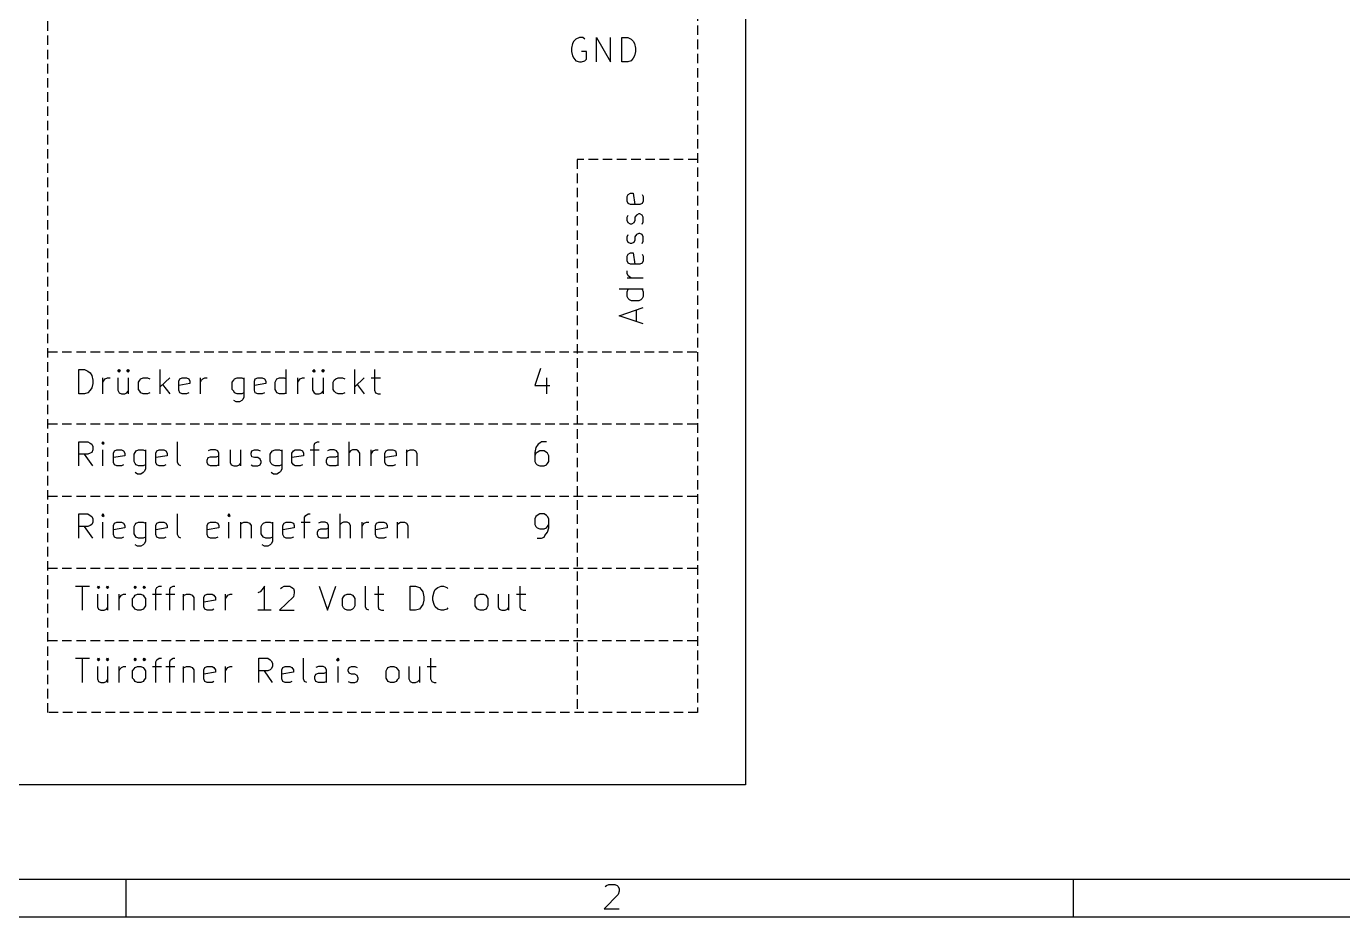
# Model space of a CAD drawing. Extents: x 10 to 287, y -200 to -10.
# Drawn here: x 54.7 to 124.2, y -200 to -153 of the extents above; entities that cross this region are included whole.
import ezdxf

# ---------------------------------------------------------------- set-up
doc = ezdxf.new("R2010")
doc.units = 0
doc.header["$MEASUREMENT"] = 0
doc.linetypes.add('DASHED', pattern=[0.75, 0.5, -0.25])
for name, color, linetype in [('BLUE3', 171, 'CONTINUOUS'), ('CYAN2', 4, 'CONTINUOUS'), ('RED2', 1, 'CONTINUOUS')]:
    doc.layers.add(name, color=color, linetype=linetype)

msp = doc.modelspace()

# ---------------------------------------------------------------- linework, layer by layer
at = {"layer": 'BLUE3', "linetype": 'CONTINUOUS'}
for p, q in [((92.71, -25.4), (92.71, -193.04)), ((86.4616, -161.976), (86.5124, -161.874)), ((86.5124, -161.874), (86.6394, -161.798)), ((86.6394, -161.798), (86.7664, -161.798)), ((86.7664, -161.798), (86.868, -162.408)), ((87.249, -161.874), (87.2998, -161.976)), ((86.4616, -162.23), (86.4616, -161.976)), ((86.5124, -162.357), (86.4616, -162.23)), ((86.6394, -162.408), (86.5124, -162.357)), ((87.122, -162.408), (86.6394, -162.408)), ((87.249, -162.357), (87.122, -162.408)), ((87.2998, -162.23), (87.249, -162.357)), ((87.2998, -161.976), (87.2998, -162.23)), ((86.4616, -163.068), (86.5124, -162.966)), ((86.4616, -163.246), (86.4616, -163.068)), ((86.5124, -163.373), (86.4616, -163.246)), ((86.868, -163.246), (86.8172, -163.373)), ((86.9442, -162.966), (86.868, -163.068)), ((86.868, -163.068), (86.868, -163.246)), ((87.0712, -162.89), (86.9442, -162.966)), ((87.122, -162.89), (87.0712, -162.89)), ((87.249, -162.966), (87.122, -162.89)), ((87.2998, -163.068), (87.249, -162.966)), ((87.2998, -163.322), (87.2998, -163.068)), ((86.4616, -164.109), (86.5124, -163.982)), ((86.6394, -163.449), (86.5124, -163.373)), ((86.6902, -163.449), (86.6394, -163.449)), ((86.8172, -163.373), (86.6902, -163.449)), ((86.9442, -163.982), (86.868, -164.109)), ((87.0712, -163.932), (86.9442, -163.982)), ((87.122, -163.932), (87.0712, -163.932)), ((87.249, -163.982), (87.122, -163.932)), ((87.249, -163.449), (87.2998, -163.322)), ((87.2998, -164.109), (87.249, -163.982)), ((86.4616, -164.287), (86.4616, -164.109)), ((86.5124, -164.414), (86.4616, -164.287)), ((86.6394, -164.465), (86.5124, -164.414)), ((86.6902, -164.465), (86.6394, -164.465)), ((86.8172, -164.414), (86.6902, -164.465)), ((86.868, -164.287), (86.8172, -164.414)), ((86.868, -164.109), (86.868, -164.287)), ((87.249, -164.465), (87.2998, -164.338)), ((87.2998, -164.338), (87.2998, -164.109)), ((86.4616, -165.125), (86.5124, -165.024)), ((86.4616, -165.379), (86.4616, -165.125)), ((86.5124, -165.506), (86.4616, -165.379)), ((86.5124, -165.024), (86.6394, -164.948)), ((86.6394, -164.948), (86.7664, -164.948)), ((86.7664, -164.948), (86.868, -165.557)), ((87.249, -165.024), (87.2998, -165.125)), ((87.2998, -165.379), (87.249, -165.506)), ((87.2998, -165.125), (87.2998, -165.379)), ((86.4616, -166.04), (86.4616, -165.913)), ((86.5124, -166.167), (86.4616, -166.04)), ((86.6394, -165.557), (86.5124, -165.506)), ((87.122, -165.557), (86.6394, -165.557)), ((87.249, -165.506), (87.122, -165.557)), ((87.2998, -166.294), (86.4616, -166.294)), ((86.5886, -166.218), (86.5124, -166.167)), ((86.6902, -166.294), (86.5886, -166.218)), ((87.2998, -166.878), (86.0298, -166.878)), ((86.4616, -167.005), (86.5124, -166.878)), ((86.4616, -167.259), (86.4616, -167.005)), ((86.5124, -167.361), (86.4616, -167.259)), ((86.5886, -167.437), (86.5124, -167.361)), ((86.6902, -167.488), (86.5886, -167.437)), ((87.1728, -167.437), (87.0712, -167.488)), ((87.249, -167.361), (87.1728, -167.437)), ((87.249, -166.878), (87.2998, -167.005)), ((87.2998, -167.259), (87.249, -167.361)), ((87.2998, -167.005), (87.2998, -167.259)), ((86.0298, -168.275), (87.2998, -167.843)), ((87.0712, -167.488), (86.6902, -167.488)), ((86.9442, -168.58), (86.9442, -167.97)), ((87.2998, -168.707), (86.0298, -168.275)), ((57.5056, -172.39), (57.5056, -171.12)), ((57.5056, -171.12), (57.8104, -171.12)), ((57.8104, -171.12), (57.9882, -171.196)), ((57.9882, -171.196), (58.1152, -171.298)), ((58.1152, -171.298), (58.1914, -171.425)), ((58.1914, -171.425), (58.2422, -171.679)), ((58.7756, -172.39), (58.7756, -171.552)), ((58.8518, -171.679), (58.9026, -171.602)), ((58.9026, -171.602), (59.0296, -171.552)), ((59.0296, -171.552), (59.1566, -171.552)), ((59.563, -171.196), (59.6392, -171.12)), ((59.6392, -171.247), (59.563, -171.196)), ((59.563, -171.552), (59.563, -172.212)), ((59.6392, -171.12), (59.69, -171.196)), ((59.6392, -171.12), (59.6392, -171.247)), ((59.69, -171.196), (59.6392, -171.247)), ((60.0456, -171.196), (60.1218, -171.12)), ((60.1218, -171.247), (60.0456, -171.196)), ((60.1218, -171.12), (60.1726, -171.196)), ((60.1218, -171.12), (60.1218, -171.247)), ((60.1726, -171.196), (60.1218, -171.247)), ((60.1218, -171.552), (60.1218, -172.39)), ((60.7314, -171.679), (60.7822, -171.602)), ((60.7822, -171.602), (60.9092, -171.552)), ((60.9092, -171.552), (61.1378, -171.552)), ((61.1378, -171.552), (61.2648, -171.602)), ((61.7982, -172.39), (61.7982, -171.12)), ((62.3062, -171.552), (61.7982, -172.034)), ((62.7888, -171.729), (62.8396, -171.602)), ((62.8396, -171.602), (62.9666, -171.552)), ((62.9666, -171.552), (63.1952, -171.552)), ((63.1952, -171.552), (63.3222, -171.602)), ((63.3222, -171.602), (63.373, -171.729)), ((63.9318, -172.39), (63.9318, -171.552)), ((63.9826, -171.679), (64.0588, -171.602)), ((64.0588, -171.602), (64.1604, -171.552)), ((64.1604, -171.552), (64.2874, -171.552)), ((65.6844, -171.679), (65.7352, -171.602)), ((65.7352, -171.602), (65.8622, -171.552)), ((65.8622, -171.552), (66.1162, -171.552)), ((66.1162, -171.552), (66.2178, -171.602)), ((66.2178, -171.552), (66.2178, -172.568)), ((66.7766, -171.729), (66.8274, -171.602)), ((66.8274, -171.602), (66.9544, -171.552)), ((66.9544, -171.552), (67.183, -171.552)), ((67.183, -171.552), (67.31, -171.602)), ((67.31, -171.602), (67.3862, -171.729)), ((67.9196, -171.679), (67.9704, -171.602)), ((67.9704, -171.602), (68.0974, -171.552)), ((68.0974, -171.552), (68.3514, -171.552)), ((68.3514, -171.552), (68.453, -171.602)), ((68.453, -172.39), (68.453, -171.12)), ((69.0626, -172.39), (69.0626, -171.552)), ((69.1388, -171.679), (69.1896, -171.602)), ((69.1896, -171.602), (69.3166, -171.552)), ((69.3166, -171.552), (69.4182, -171.552)), ((69.85, -171.196), (69.9262, -171.12)), ((69.9262, -171.247), (69.85, -171.196)), ((69.85, -171.552), (69.85, -172.212)), ((69.9262, -171.12), (69.977, -171.196)), ((69.9262, -171.12), (69.9262, -171.247)), ((69.977, -171.196), (69.9262, -171.247)), ((70.3326, -171.196), (70.4088, -171.12)), ((70.4088, -171.247), (70.3326, -171.196)), ((70.4088, -171.12), (70.4596, -171.196)), ((70.4088, -171.12), (70.4088, -171.247)), ((70.4596, -171.196), (70.4088, -171.247)), ((70.4088, -171.552), (70.4088, -172.39)), ((70.993, -171.679), (71.0692, -171.602)), ((71.0692, -171.602), (71.1962, -171.552)), ((71.1962, -171.552), (71.4248, -171.552)), ((71.4248, -171.552), (71.5518, -171.602)), ((72.0852, -172.39), (72.0852, -171.12)), ((72.5678, -171.552), (72.0852, -172.034)), ((72.9488, -171.552), (73.4314, -171.552)), ((73.1266, -171.12), (73.1266, -172.212)), ((81.8896, -171.069), (81.5848, -171.958)), ((82.1944, -171.552), (82.1944, -172.39)), ((57.9882, -172.339), (57.8104, -172.39)), ((58.1152, -172.212), (57.9882, -172.339)), ((58.1914, -172.085), (58.1152, -172.212)), ((58.2422, -171.856), (58.1914, -172.085)), ((58.2422, -171.679), (58.2422, -171.856)), ((58.7756, -171.78), (58.8518, -171.679)), ((59.563, -172.212), (59.6392, -172.339)), ((59.6392, -172.339), (59.7662, -172.39)), ((59.944, -172.39), (60.0456, -172.339)), ((60.0456, -172.339), (60.1218, -172.263)), ((60.6552, -171.78), (60.7314, -171.679)), ((60.6552, -172.161), (60.6552, -171.78)), ((60.7314, -172.263), (60.6552, -172.161)), ((60.7822, -172.339), (60.7314, -172.263)), ((60.9092, -172.39), (60.7822, -172.339)), ((61.2648, -172.339), (61.1378, -172.39)), ((61.9252, -171.907), (62.3062, -172.39)), ((62.7888, -172.212), (62.7888, -171.729)), ((63.373, -171.856), (62.7888, -171.958)), ((62.8396, -172.339), (62.7888, -172.212)), ((62.9666, -172.39), (62.8396, -172.339)), ((63.3222, -172.339), (63.1952, -172.39)), ((63.373, -171.729), (63.373, -171.856)), ((63.9318, -171.78), (63.9826, -171.679)), ((65.6082, -171.78), (65.6844, -171.679)), ((65.6082, -172.161), (65.6082, -171.78)), ((65.6844, -172.263), (65.6082, -172.161)), ((65.7352, -172.339), (65.6844, -172.263)), ((65.8622, -172.39), (65.7352, -172.339)), ((66.2178, -172.339), (66.1162, -172.39)), ((66.7766, -172.212), (66.7766, -171.729)), ((67.3862, -171.856), (66.7766, -171.958)), ((66.8274, -172.339), (66.7766, -172.212)), ((66.9544, -172.39), (66.8274, -172.339)), ((67.31, -172.339), (67.183, -172.39)), ((67.3862, -171.729), (67.3862, -171.856)), ((67.8688, -171.78), (67.9196, -171.679)), ((67.8688, -172.161), (67.8688, -171.78)), ((67.9196, -172.263), (67.8688, -172.161)), ((67.9704, -172.339), (67.9196, -172.263)), ((68.0974, -172.39), (67.9704, -172.339)), ((68.453, -172.339), (68.3514, -172.39)), ((69.0626, -171.78), (69.1388, -171.679)), ((69.85, -172.212), (69.9262, -172.339)), ((69.9262, -172.339), (70.0278, -172.39)), ((70.2056, -172.39), (70.3326, -172.339)), ((70.3326, -172.339), (70.4088, -172.263)), ((70.9422, -171.78), (70.993, -171.679)), ((70.9422, -172.161), (70.9422, -171.78)), ((70.993, -172.263), (70.9422, -172.161)), ((71.0692, -172.339), (70.993, -172.263)), ((71.1962, -172.39), (71.0692, -172.339)), ((71.5518, -172.339), (71.4248, -172.39)), ((72.2122, -171.907), (72.5678, -172.39)), ((73.1266, -172.212), (73.1774, -172.339)), ((73.1774, -172.339), (73.3044, -172.39)), ((81.5848, -171.958), (82.3722, -171.958)), ((57.8104, -172.39), (57.5056, -172.39)), ((59.7662, -172.39), (59.944, -172.39)), ((61.1378, -172.39), (60.9092, -172.39)), ((63.1952, -172.39), (62.9666, -172.39)), ((65.8114, -172.822), (65.6844, -172.745)), ((65.9892, -172.822), (65.8114, -172.822)), ((66.1162, -172.39), (65.8622, -172.39)), ((66.1162, -172.745), (65.9892, -172.822)), ((66.167, -172.695), (66.1162, -172.745)), ((66.2178, -172.568), (66.167, -172.695)), ((67.183, -172.39), (66.9544, -172.39)), ((68.3514, -172.39), (68.0974, -172.39)), ((70.0278, -172.39), (70.2056, -172.39)), ((71.4248, -172.39), (71.1962, -172.39)), ((73.3044, -172.39), (73.4314, -172.39)), ((57.5056, -176.2), (57.5056, -174.93)), ((57.5056, -174.93), (57.9882, -174.93)), ((57.9882, -174.93), (58.1152, -175.006)), ((58.1152, -175.006), (58.1914, -175.057)), ((58.1914, -175.057), (58.2422, -175.184)), ((58.7756, -174.93), (58.7248, -175.006)), ((58.7248, -175.006), (58.7756, -175.057)), ((58.8518, -175.006), (58.7756, -174.93)), ((58.7756, -174.93), (58.7756, -175.057)), ((58.7756, -175.057), (58.8518, -175.006)), ((62.7126, -176.022), (62.7126, -174.93)), ((69.9262, -175.108), (69.977, -175.006)), ((69.9262, -176.2), (69.9262, -175.108)), ((69.977, -175.006), (70.104, -174.93)), ((70.104, -174.93), (70.2056, -174.93)), ((71.7804, -176.2), (71.7804, -174.93)), ((81.7626, -175.057), (81.6356, -175.235)), ((81.8388, -175.006), (81.7626, -175.057)), ((81.9404, -174.93), (81.8388, -175.006)), ((82.1944, -174.93), (81.9404, -174.93)), ((57.9882, -175.59), (57.5056, -175.59)), ((58.2422, -176.2), (57.8104, -175.59)), ((58.1152, -175.539), (57.9882, -175.59)), ((58.1914, -175.489), (58.1152, -175.539)), ((58.2422, -175.362), (58.1914, -175.489)), ((58.2422, -175.184), (58.2422, -175.362)), ((58.7756, -176.2), (58.7756, -175.362)), ((59.3344, -175.539), (59.3852, -175.412)), ((59.3344, -176.022), (59.3344, -175.539)), ((59.944, -175.666), (59.3344, -175.768)), ((59.3852, -175.412), (59.5122, -175.362)), ((59.5122, -175.362), (59.7662, -175.362)), ((59.7662, -175.362), (59.8678, -175.412)), ((59.8678, -175.412), (59.944, -175.539)), ((59.944, -175.539), (59.944, -175.666)), ((60.4266, -175.59), (60.4774, -175.489)), ((60.4266, -175.971), (60.4266, -175.59)), ((60.4774, -175.489), (60.5282, -175.412)), ((60.5282, -175.412), (60.6552, -175.362)), ((60.6552, -175.362), (60.9092, -175.362)), ((60.9092, -175.362), (61.0362, -175.412)), ((61.0362, -175.362), (61.0362, -176.378)), ((61.5696, -175.539), (61.6204, -175.412)), ((61.5696, -176.022), (61.5696, -175.539)), ((62.1792, -175.666), (61.5696, -175.768)), ((61.6204, -175.412), (61.7474, -175.362)), ((61.7474, -175.362), (62.0014, -175.362)), ((62.0014, -175.362), (62.103, -175.412)), ((62.103, -175.412), (62.1792, -175.539)), ((62.1792, -175.539), (62.1792, -175.666)), ((64.2874, -175.895), (64.3382, -175.768)), ((64.4652, -175.362), (64.3382, -175.412)), ((64.3382, -175.768), (64.4652, -175.717)), ((64.7192, -175.362), (64.4652, -175.362)), ((64.4652, -175.717), (64.77, -175.717)), ((64.8462, -175.412), (64.7192, -175.362)), ((64.77, -175.717), (64.897, -175.666)), ((64.897, -175.539), (64.8462, -175.412)), ((64.897, -176.2), (64.897, -175.539)), ((65.5066, -175.362), (65.5066, -176.022)), ((66.04, -175.362), (66.04, -176.2)), ((66.5988, -175.539), (66.6496, -175.412)), ((66.5988, -175.59), (66.5988, -175.539)), ((66.6496, -175.717), (66.5988, -175.59)), ((66.6496, -175.412), (66.7766, -175.362)), ((66.7766, -175.768), (66.6496, -175.717)), ((66.7766, -175.362), (66.9544, -175.362)), ((66.9544, -175.768), (66.7766, -175.768)), ((66.9544, -175.362), (67.0814, -175.412)), ((67.0814, -175.844), (66.9544, -175.768)), ((67.6148, -175.59), (67.6656, -175.489)), ((67.6148, -175.971), (67.6148, -175.59)), ((67.6656, -175.489), (67.7418, -175.412)), ((67.7418, -175.412), (67.8688, -175.362)), ((67.8688, -175.362), (68.0974, -175.362)), ((68.0974, -175.362), (68.2244, -175.412)), ((68.2244, -175.362), (68.2244, -176.378)), ((68.7578, -175.539), (68.834, -175.412)), ((68.7578, -176.022), (68.7578, -175.539)), ((69.3674, -175.666), (68.7578, -175.768)), ((68.834, -175.412), (68.9356, -175.362)), ((68.9356, -175.362), (69.1896, -175.362)), ((69.1896, -175.362), (69.3166, -175.412)), ((69.3166, -175.412), (69.3674, -175.539)), ((69.3674, -175.539), (69.3674, -175.666)), ((69.723, -175.362), (70.2056, -175.362)), ((70.5866, -175.895), (70.6374, -175.768)), ((70.7644, -175.362), (70.6374, -175.412)), ((70.6374, -175.768), (70.7644, -175.717)), ((70.993, -175.362), (70.7644, -175.362)), ((70.7644, -175.717), (71.0692, -175.717)), ((71.12, -175.412), (70.993, -175.362)), ((71.0692, -175.717), (71.1962, -175.666)), ((71.1962, -175.539), (71.12, -175.412)), ((71.1962, -176.2), (71.1962, -175.539)), ((71.8566, -175.412), (71.7804, -175.489)), ((71.9582, -175.362), (71.8566, -175.412)), ((72.1614, -175.362), (71.9582, -175.362)), ((72.263, -175.412), (72.1614, -175.362)), ((72.3392, -175.539), (72.263, -175.412)), ((72.3392, -176.2), (72.3392, -175.539)), ((72.9488, -176.2), (72.9488, -175.362)), ((72.9488, -175.59), (72.9996, -175.489)), ((72.9996, -175.489), (73.0504, -175.412)), ((73.0504, -175.412), (73.1774, -175.362)), ((73.1774, -175.362), (73.3044, -175.362)), ((73.66, -175.539), (73.7362, -175.412)), ((73.66, -176.022), (73.66, -175.539)), ((74.2696, -175.666), (73.66, -175.768)), ((73.7362, -175.412), (73.8378, -175.362)), ((73.8378, -175.362), (74.0918, -175.362)), ((74.0918, -175.362), (74.2188, -175.412)), ((74.2188, -175.412), (74.2696, -175.539)), ((74.2696, -175.539), (74.2696, -175.666)), ((74.803, -175.362), (74.803, -176.2)), ((74.803, -175.489), (74.8792, -175.412)), ((74.8792, -175.412), (75.0062, -175.362)), ((75.0062, -175.362), (75.184, -175.362)), ((75.184, -175.362), (75.2856, -175.412)), ((75.2856, -175.412), (75.3618, -175.539)), ((75.3618, -175.539), (75.3618, -176.2)), ((81.6356, -175.235), (81.5848, -175.489)), ((81.5848, -175.489), (81.5848, -175.971)), ((81.6356, -175.539), (81.5848, -175.666)), ((81.7118, -175.489), (81.6356, -175.539)), ((81.8388, -175.412), (81.7118, -175.489)), ((82.0674, -175.412), (81.8388, -175.412)), ((82.1944, -175.489), (82.0674, -175.412)), ((82.2452, -175.539), (82.1944, -175.489)), ((82.3214, -175.666), (82.2452, -175.539)), ((82.3214, -175.971), (82.3214, -175.666)), ((59.3852, -176.149), (59.3344, -176.022)), ((59.5122, -176.2), (59.3852, -176.149)), ((59.7662, -176.2), (59.5122, -176.2)), ((59.8678, -176.149), (59.7662, -176.2)), ((60.4774, -176.073), (60.4266, -175.971)), ((60.5282, -176.149), (60.4774, -176.073)), ((60.6552, -176.2), (60.5282, -176.149)), ((60.9092, -176.2), (60.6552, -176.2)), ((61.0362, -176.149), (60.9092, -176.2)), ((60.96, -176.505), (60.9092, -176.555)), ((61.0362, -176.378), (60.96, -176.505)), ((61.6204, -176.149), (61.5696, -176.022)), ((61.7474, -176.2), (61.6204, -176.149)), ((62.0014, -176.2), (61.7474, -176.2)), ((62.103, -176.149), (62.0014, -176.2)), ((62.7888, -176.149), (62.7126, -176.022)), ((62.8904, -176.2), (62.7888, -176.149)), ((64.2874, -176.022), (64.2874, -175.895)), ((64.3382, -176.149), (64.2874, -176.022)), ((64.4652, -176.2), (64.3382, -176.149)), ((64.77, -176.2), (64.4652, -176.2)), ((64.897, -176.149), (64.77, -176.2)), ((65.5066, -176.022), (65.5574, -176.149)), ((65.5574, -176.149), (65.6844, -176.2)), ((65.6844, -176.2), (65.8622, -176.2)), ((65.8622, -176.2), (65.9892, -176.149)), ((65.9892, -176.149), (66.04, -176.073)), ((66.5988, -176.149), (66.7004, -176.2)), ((66.7004, -176.2), (66.9544, -176.2)), ((66.9544, -176.2), (67.0814, -176.149)), ((67.1322, -175.971), (67.0814, -175.844)), ((67.0814, -176.149), (67.1322, -176.022)), ((67.1322, -176.022), (67.1322, -175.971)), ((67.6656, -176.073), (67.6148, -175.971)), ((67.7418, -176.149), (67.6656, -176.073)), ((67.8688, -176.2), (67.7418, -176.149)), ((68.0974, -176.2), (67.8688, -176.2)), ((68.2244, -176.149), (68.0974, -176.2)), ((68.1482, -176.505), (68.0974, -176.555)), ((68.2244, -176.378), (68.1482, -176.505)), ((68.834, -176.149), (68.7578, -176.022)), ((68.9356, -176.2), (68.834, -176.149)), ((69.1896, -176.2), (68.9356, -176.2)), ((69.3166, -176.149), (69.1896, -176.2)), ((70.5866, -176.022), (70.5866, -175.895)), ((70.6374, -176.149), (70.5866, -176.022)), ((70.7644, -176.2), (70.6374, -176.149)), ((71.0692, -176.2), (70.7644, -176.2)), ((71.1962, -176.149), (71.0692, -176.2)), ((73.7362, -176.149), (73.66, -176.022)), ((73.8378, -176.2), (73.7362, -176.149)), ((74.0918, -176.2), (73.8378, -176.2)), ((74.2188, -176.149), (74.0918, -176.2)), ((81.5848, -175.971), (81.6356, -176.073)), ((81.6356, -176.073), (81.7118, -176.149)), ((81.7118, -176.149), (81.8388, -176.2)), ((81.8388, -176.2), (82.0674, -176.2)), ((82.0674, -176.2), (82.1944, -176.149)), ((82.1944, -176.149), (82.2452, -176.073)), ((82.2452, -176.073), (82.3214, -175.971)), ((60.6044, -176.632), (60.4774, -176.555)), ((60.7822, -176.632), (60.6044, -176.632)), ((60.9092, -176.555), (60.7822, -176.632)), ((67.7926, -176.632), (67.6656, -176.555)), ((67.9704, -176.632), (67.7926, -176.632)), ((68.0974, -176.555), (67.9704, -176.632)), ((57.5056, -180.01), (57.5056, -178.74)), ((57.5056, -178.74), (57.9882, -178.74)), ((57.9882, -178.74), (58.1152, -178.816)), ((58.1152, -178.816), (58.1914, -178.867)), ((58.1914, -178.867), (58.2422, -178.994)), ((58.2422, -179.172), (58.1914, -179.299)), ((58.2422, -178.994), (58.2422, -179.172)), ((58.7756, -178.74), (58.7248, -178.816)), ((58.7248, -178.816), (58.7756, -178.867)), ((58.8518, -178.816), (58.7756, -178.74)), ((58.7756, -178.74), (58.7756, -178.867)), ((58.7756, -178.867), (58.8518, -178.816)), ((58.7756, -180.01), (58.7756, -179.172)), ((59.3344, -179.349), (59.3852, -179.222)), ((59.3852, -179.222), (59.5122, -179.172)), ((59.5122, -179.172), (59.7662, -179.172)), ((59.7662, -179.172), (59.8678, -179.222)), ((59.8678, -179.222), (59.944, -179.349)), ((60.4774, -179.299), (60.5282, -179.222)), ((60.5282, -179.222), (60.6552, -179.172)), ((60.6552, -179.172), (60.9092, -179.172)), ((60.9092, -179.172), (61.0362, -179.222)), ((61.0362, -179.172), (61.0362, -180.188)), ((61.5696, -179.349), (61.6204, -179.222)), ((61.6204, -179.222), (61.7474, -179.172)), ((61.7474, -179.172), (62.0014, -179.172)), ((62.0014, -179.172), (62.103, -179.222)), ((62.103, -179.222), (62.1792, -179.349)), ((62.7126, -179.832), (62.7126, -178.74)), ((64.2874, -179.349), (64.3382, -179.222)), ((64.3382, -179.222), (64.4652, -179.172)), ((64.4652, -179.172), (64.7192, -179.172)), ((64.7192, -179.172), (64.8462, -179.222)), ((64.8462, -179.222), (64.897, -179.349)), ((65.4304, -178.74), (65.3796, -178.816)), ((65.3796, -178.816), (65.4304, -178.867)), ((65.5066, -178.816), (65.4304, -178.74)), ((65.4304, -178.74), (65.4304, -178.867)), ((65.4304, -178.867), (65.5066, -178.816)), ((65.4304, -180.01), (65.4304, -179.172)), ((66.04, -179.172), (66.04, -180.01)), ((66.04, -179.299), (66.1162, -179.222)), ((66.1162, -179.222), (66.2178, -179.172)), ((66.2178, -179.172), (66.3956, -179.172)), ((66.3956, -179.172), (66.5226, -179.222)), ((66.5226, -179.222), (66.5988, -179.349)), ((67.183, -179.299), (67.2592, -179.222)), ((67.2592, -179.222), (67.3862, -179.172)), ((67.3862, -179.172), (67.6148, -179.172)), ((67.6148, -179.172), (67.7418, -179.222)), ((67.7418, -179.172), (67.7418, -180.188)), ((68.2752, -179.349), (68.3514, -179.222)), ((68.3514, -179.222), (68.453, -179.172)), ((68.453, -179.172), (68.707, -179.172)), ((68.707, -179.172), (68.834, -179.222)), ((68.834, -179.222), (68.8848, -179.349)), ((69.2404, -179.172), (69.723, -179.172)), ((69.4182, -178.918), (69.4944, -178.816)), ((69.4182, -180.01), (69.4182, -178.918)), ((69.4944, -178.816), (69.6214, -178.74)), ((69.6214, -178.74), (69.723, -178.74)), ((70.2818, -179.172), (70.1548, -179.222)), ((70.5104, -179.172), (70.2818, -179.172)), ((70.6374, -179.222), (70.5104, -179.172)), ((70.6882, -179.349), (70.6374, -179.222)), ((71.2978, -180.01), (71.2978, -178.74)), ((71.374, -179.222), (71.2978, -179.299)), ((71.4756, -179.172), (71.374, -179.222)), ((71.6788, -179.172), (71.4756, -179.172)), ((71.7804, -179.222), (71.6788, -179.172)), ((71.8566, -179.349), (71.7804, -179.222)), ((72.4662, -180.01), (72.4662, -179.172)), ((72.517, -179.299), (72.5678, -179.222)), ((72.5678, -179.222), (72.6948, -179.172)), ((72.6948, -179.172), (72.8218, -179.172)), ((73.1774, -179.349), (73.2282, -179.222)), ((73.2282, -179.222), (73.3552, -179.172)), ((73.3552, -179.172), (73.6092, -179.172)), ((73.6092, -179.172), (73.7362, -179.222)), ((73.7362, -179.222), (73.787, -179.349)), ((74.3204, -179.172), (74.3204, -180.01)), ((74.3204, -179.299), (74.3966, -179.222)), ((74.3966, -179.222), (74.4982, -179.172)), ((74.4982, -179.172), (74.7014, -179.172)), ((74.7014, -179.172), (74.803, -179.222)), ((74.803, -179.222), (74.8792, -179.349)), ((81.6356, -178.867), (81.5848, -178.994)), ((81.5848, -178.994), (81.5848, -179.299)), ((81.7118, -178.816), (81.6356, -178.867)), ((81.8388, -178.74), (81.7118, -178.816)), ((82.0674, -178.74), (81.8388, -178.74)), ((82.1944, -178.816), (82.0674, -178.74)), ((82.2452, -178.867), (82.1944, -178.816)), ((82.3214, -178.994), (82.2452, -178.867)), ((82.3214, -179.476), (82.3214, -178.994)), ((57.9882, -179.4), (57.5056, -179.4)), ((58.2422, -180.01), (57.8104, -179.4)), ((58.1152, -179.349), (57.9882, -179.4)), ((58.1914, -179.299), (58.1152, -179.349)), ((59.3344, -179.832), (59.3344, -179.349)), ((59.944, -179.476), (59.3344, -179.578)), ((59.3852, -179.959), (59.3344, -179.832)), ((59.5122, -180.01), (59.3852, -179.959)), ((59.8678, -179.959), (59.7662, -180.01)), ((59.944, -179.349), (59.944, -179.476)), ((60.4266, -179.4), (60.4774, -179.299)), ((60.4266, -179.781), (60.4266, -179.4)), ((60.4774, -179.883), (60.4266, -179.781)), ((60.5282, -179.959), (60.4774, -179.883)), ((60.6552, -180.01), (60.5282, -179.959)), ((61.0362, -179.959), (60.9092, -180.01)), ((61.5696, -179.832), (61.5696, -179.349)), ((62.1792, -179.476), (61.5696, -179.578)), ((61.6204, -179.959), (61.5696, -179.832)), ((61.7474, -180.01), (61.6204, -179.959)), ((62.103, -179.959), (62.0014, -180.01)), ((62.1792, -179.349), (62.1792, -179.476)), ((62.7888, -179.959), (62.7126, -179.832)), ((62.8904, -180.01), (62.7888, -179.959)), ((64.2874, -179.832), (64.2874, -179.349)), ((64.897, -179.476), (64.2874, -179.578)), ((64.3382, -179.959), (64.2874, -179.832)), ((64.4652, -180.01), (64.3382, -179.959)), ((64.8462, -179.959), (64.7192, -180.01)), ((64.897, -179.349), (64.897, -179.476)), ((66.5988, -179.349), (66.5988, -180.01)), ((67.1322, -179.4), (67.183, -179.299)), ((67.1322, -179.781), (67.1322, -179.4)), ((67.183, -179.883), (67.1322, -179.781)), ((67.2592, -179.959), (67.183, -179.883)), ((67.3862, -180.01), (67.2592, -179.959)), ((67.7418, -179.959), (67.6148, -180.01)), ((68.2752, -179.832), (68.2752, -179.349)), ((68.8848, -179.476), (68.2752, -179.578)), ((68.3514, -179.959), (68.2752, -179.832)), ((68.453, -180.01), (68.3514, -179.959)), ((68.834, -179.959), (68.707, -180.01)), ((68.8848, -179.349), (68.8848, -179.476)), ((70.104, -179.705), (70.1548, -179.578)), ((70.104, -179.832), (70.104, -179.705)), ((70.1548, -179.959), (70.104, -179.832)), ((70.1548, -179.578), (70.2818, -179.527)), ((70.2818, -180.01), (70.1548, -179.959)), ((70.2818, -179.527), (70.5866, -179.527)), ((70.5866, -179.527), (70.6882, -179.476)), ((70.6882, -179.959), (70.5866, -180.01)), ((70.6882, -180.01), (70.6882, -179.349)), ((71.8566, -180.01), (71.8566, -179.349)), ((72.4662, -179.4), (72.517, -179.299)), ((73.1774, -179.832), (73.1774, -179.349)), ((73.787, -179.476), (73.1774, -179.578)), ((73.2282, -179.959), (73.1774, -179.832)), ((73.3552, -180.01), (73.2282, -179.959)), ((73.7362, -179.959), (73.6092, -180.01)), ((73.787, -179.349), (73.787, -179.476)), ((74.8792, -179.349), (74.8792, -180.01)), ((81.5848, -179.299), (81.6356, -179.4)), ((81.6356, -179.4), (81.7118, -179.476)), ((81.7118, -179.476), (81.8388, -179.527)), ((81.8388, -179.527), (82.0674, -179.527)), ((81.9404, -180.01), (82.0674, -179.959)), ((82.0674, -179.527), (82.1944, -179.476)), ((82.0674, -179.959), (82.1182, -179.883)), ((82.1182, -179.883), (82.2452, -179.705)), ((82.1944, -179.476), (82.2452, -179.4)), ((82.2452, -179.4), (82.3214, -179.299)), ((82.2452, -179.705), (82.3214, -179.476)), ((59.7662, -180.01), (59.5122, -180.01)), ((60.6044, -180.442), (60.4774, -180.365)), ((60.7822, -180.442), (60.6044, -180.442)), ((60.9092, -180.01), (60.6552, -180.01)), ((60.9092, -180.365), (60.7822, -180.442)), ((60.96, -180.315), (60.9092, -180.365)), ((61.0362, -180.188), (60.96, -180.315)), ((62.0014, -180.01), (61.7474, -180.01)), ((64.7192, -180.01), (64.4652, -180.01)), ((67.31, -180.442), (67.183, -180.365)), ((67.4878, -180.442), (67.31, -180.442)), ((67.6148, -180.01), (67.3862, -180.01)), ((67.6148, -180.365), (67.4878, -180.442)), ((67.6656, -180.315), (67.6148, -180.365)), ((67.7418, -180.188), (67.6656, -180.315)), ((68.707, -180.01), (68.453, -180.01)), ((70.5866, -180.01), (70.2818, -180.01)), ((73.6092, -180.01), (73.3552, -180.01)), ((81.7118, -180.01), (81.9404, -180.01)), ((57.3278, -182.55), (58.0644, -182.55)), ((57.7088, -183.82), (57.7088, -182.55)), ((58.4962, -182.626), (58.547, -182.55)), ((58.547, -182.677), (58.4962, -182.626)), ((58.547, -182.55), (58.5978, -182.626)), ((58.547, -182.55), (58.547, -182.677)), ((58.5978, -182.626), (58.547, -182.677)), ((58.9788, -182.626), (59.0296, -182.55)), ((59.0296, -182.677), (58.9788, -182.626)), ((59.0296, -182.55), (59.0804, -182.626)), ((59.0296, -182.55), (59.0296, -182.677)), ((59.0804, -182.626), (59.0296, -182.677)), ((60.4266, -182.626), (60.4774, -182.55)), ((60.4774, -182.677), (60.4266, -182.626)), ((60.4774, -182.55), (60.5282, -182.626)), ((60.4774, -182.55), (60.4774, -182.677)), ((60.5282, -182.626), (60.4774, -182.677)), ((60.9092, -182.626), (60.96, -182.55)), ((60.96, -182.677), (60.9092, -182.626)), ((60.96, -182.55), (61.0362, -182.626)), ((60.96, -182.55), (60.96, -182.677)), ((61.0362, -182.626), (60.96, -182.677)), ((61.5696, -182.728), (61.6204, -182.626)), ((61.5696, -183.82), (61.5696, -182.728)), ((61.6204, -182.626), (61.7474, -182.55)), ((61.7474, -182.55), (61.8744, -182.55)), ((62.3062, -182.728), (62.357, -182.626)), ((62.3062, -183.82), (62.3062, -182.728)), ((62.357, -182.626), (62.484, -182.55)), ((62.484, -182.55), (62.5856, -182.55)), ((67.183, -182.728), (67.0814, -182.855)), ((67.31, -182.55), (67.183, -182.728)), ((67.31, -183.82), (67.31, -182.55)), ((68.1482, -182.677), (68.2244, -182.626)), ((68.2244, -182.626), (68.3514, -182.55)), ((68.3514, -182.55), (68.6562, -182.55)), ((68.6562, -182.55), (68.7578, -182.626)), ((68.7578, -182.626), (68.834, -182.677)), ((68.834, -182.677), (68.8848, -182.804)), ((70.2056, -182.55), (70.6374, -183.82)), ((70.6374, -183.82), (71.0692, -182.55)), ((72.644, -183.642), (72.644, -182.55)), ((73.3044, -182.55), (73.3044, -183.642)), ((75.0062, -183.82), (75.0062, -182.55)), ((75.0062, -182.55), (75.2856, -182.55)), ((75.2856, -182.55), (75.4888, -182.626)), ((75.4888, -182.626), (75.5904, -182.728)), ((75.5904, -182.728), (75.6666, -182.855)), ((76.2762, -182.855), (76.327, -182.728)), ((76.327, -182.728), (76.454, -182.626)), ((76.454, -182.626), (76.6318, -182.55)), ((76.6318, -182.55), (76.7588, -182.55)), ((76.7588, -182.55), (76.9366, -182.626)), ((76.9366, -182.626), (76.9874, -182.677)), ((80.7974, -182.55), (80.7974, -183.642)), ((58.4962, -182.982), (58.4962, -183.642)), ((59.0296, -182.982), (59.0296, -183.82)), ((59.6392, -183.82), (59.6392, -182.982)), ((59.6392, -183.21), (59.69, -183.109)), ((59.69, -183.109), (59.7662, -183.032)), ((59.7662, -183.032), (59.8678, -182.982)), ((59.8678, -182.982), (59.9948, -182.982)), ((60.3504, -183.21), (60.4266, -183.109)), ((60.3504, -183.591), (60.3504, -183.21)), ((60.4266, -183.109), (60.4774, -183.032)), ((60.4774, -183.032), (60.6044, -182.982)), ((60.6044, -182.982), (60.7822, -182.982)), ((60.7822, -182.982), (60.9092, -183.032)), ((60.9092, -183.032), (60.96, -183.109)), ((60.96, -183.109), (61.0362, -183.21)), ((61.0362, -183.21), (61.0362, -183.591)), ((61.3918, -182.982), (61.8744, -182.982)), ((62.103, -182.982), (62.5856, -182.982)), ((63.0174, -182.982), (63.0174, -183.82)), ((63.0174, -183.109), (63.0682, -183.032)), ((63.0682, -183.032), (63.1952, -182.982)), ((63.1952, -182.982), (63.373, -182.982)), ((63.373, -182.982), (63.5, -183.032)), ((63.5, -183.032), (63.5762, -183.159)), ((63.5762, -183.159), (63.5762, -183.82)), ((64.1096, -183.159), (64.1604, -183.032)), ((64.1096, -183.642), (64.1096, -183.159)), ((64.7192, -183.286), (64.1096, -183.388)), ((64.1604, -183.032), (64.2874, -182.982)), ((64.2874, -182.982), (64.5414, -182.982)), ((64.5414, -182.982), (64.643, -183.032)), ((64.643, -183.032), (64.7192, -183.159)), ((64.7192, -183.159), (64.7192, -183.286)), ((65.2526, -183.82), (65.2526, -182.982)), ((65.2526, -183.21), (65.3288, -183.109)), ((65.3288, -183.109), (65.3796, -183.032)), ((65.3796, -183.032), (65.5066, -182.982)), ((65.5066, -182.982), (65.6082, -182.982)), ((67.0814, -182.855), (66.9544, -182.905)), ((68.834, -183.109), (68.0974, -183.82)), ((68.8848, -182.905), (68.834, -183.109)), ((68.8848, -182.804), (68.8848, -182.905)), ((71.4248, -183.21), (71.4756, -183.109)), ((71.4248, -183.591), (71.4248, -183.21)), ((71.4756, -183.109), (71.5518, -183.032)), ((71.5518, -183.032), (71.6788, -182.982)), ((71.6788, -182.982), (71.8566, -182.982)), ((71.8566, -182.982), (71.9582, -183.032)), ((71.9582, -183.032), (72.0344, -183.109)), ((72.0344, -183.109), (72.0852, -183.21)), ((72.0852, -183.21), (72.0852, -183.591)), ((73.1266, -182.982), (73.6092, -182.982)), ((75.6666, -182.855), (75.7174, -183.109)), ((75.7174, -183.286), (75.6666, -183.515)), ((75.7174, -183.109), (75.7174, -183.286)), ((76.2, -183.109), (76.2762, -182.855)), ((76.2, -183.286), (76.2, -183.109)), ((76.2762, -183.515), (76.2, -183.286)), ((78.4352, -183.21), (78.5114, -183.109)), ((78.4352, -183.591), (78.4352, -183.21)), ((78.5114, -183.109), (78.5622, -183.032)), ((78.5622, -183.032), (78.6892, -182.982)), ((78.6892, -182.982), (78.867, -182.982)), ((78.867, -182.982), (78.994, -183.032)), ((78.994, -183.032), (79.0448, -183.109)), ((79.0448, -183.109), (79.0956, -183.21)), ((79.0956, -183.21), (79.0956, -183.591)), ((79.6544, -182.982), (79.6544, -183.642)), ((80.1878, -182.982), (80.1878, -183.82)), ((80.6196, -182.982), (81.1022, -182.982)), ((58.4962, -183.642), (58.547, -183.769)), ((58.547, -183.769), (58.674, -183.82)), ((58.674, -183.82), (58.8518, -183.82)), ((58.8518, -183.82), (58.9788, -183.769)), ((58.9788, -183.769), (59.0296, -183.693)), ((60.4266, -183.693), (60.3504, -183.591)), ((60.4774, -183.769), (60.4266, -183.693)), ((60.6044, -183.82), (60.4774, -183.769)), ((60.7822, -183.82), (60.6044, -183.82)), ((60.9092, -183.769), (60.7822, -183.82)), ((60.96, -183.693), (60.9092, -183.769)), ((61.0362, -183.591), (60.96, -183.693)), ((64.1604, -183.769), (64.1096, -183.642)), ((64.2874, -183.82), (64.1604, -183.769)), ((64.5414, -183.82), (64.2874, -183.82)), ((64.643, -183.769), (64.5414, -183.82)), ((67.6656, -183.82), (66.9544, -183.82)), ((68.0974, -183.82), (68.8848, -183.82)), ((71.4756, -183.693), (71.4248, -183.591)), ((71.5518, -183.769), (71.4756, -183.693)), ((71.6788, -183.82), (71.5518, -183.769)), ((71.8566, -183.82), (71.6788, -183.82)), ((71.9582, -183.769), (71.8566, -183.82)), ((72.0344, -183.693), (71.9582, -183.769)), ((72.0852, -183.591), (72.0344, -183.693)), ((72.6948, -183.769), (72.644, -183.642)), ((72.8218, -183.82), (72.6948, -183.769)), ((73.3044, -183.642), (73.3552, -183.769)), ((73.3552, -183.769), (73.4822, -183.82)), ((73.4822, -183.82), (73.6092, -183.82)), ((75.2856, -183.82), (75.0062, -183.82)), ((75.4888, -183.769), (75.2856, -183.82)), ((75.5904, -183.642), (75.4888, -183.769)), ((75.6666, -183.515), (75.5904, -183.642)), ((76.327, -183.642), (76.2762, -183.515)), ((76.454, -183.769), (76.327, -183.642)), ((76.6318, -183.82), (76.454, -183.769)), ((76.7588, -183.82), (76.6318, -183.82)), ((76.9366, -183.769), (76.7588, -183.82)), ((76.9874, -183.693), (76.9366, -183.769)), ((78.5114, -183.693), (78.4352, -183.591)), ((78.5622, -183.769), (78.5114, -183.693)), ((78.6892, -183.82), (78.5622, -183.769)), ((78.867, -183.82), (78.6892, -183.82)), ((78.994, -183.769), (78.867, -183.82)), ((79.0448, -183.693), (78.994, -183.769)), ((79.0956, -183.591), (79.0448, -183.693)), ((79.6544, -183.642), (79.7052, -183.769)), ((79.7052, -183.769), (79.8322, -183.82)), ((79.8322, -183.82), (80.01, -183.82)), ((80.01, -183.82), (80.137, -183.769)), ((80.137, -183.769), (80.1878, -183.693)), ((80.7974, -183.642), (80.8482, -183.769)), ((80.8482, -183.769), (80.9752, -183.82)), ((80.9752, -183.82), (81.1022, -183.82)), ((57.3278, -186.36), (58.0644, -186.36)), ((57.7088, -187.63), (57.7088, -186.36)), ((58.4962, -186.436), (58.547, -186.36)), ((58.547, -186.487), (58.4962, -186.436)), ((58.4962, -186.792), (58.4962, -187.452)), ((58.547, -186.36), (58.5978, -186.436)), ((58.547, -186.36), (58.547, -186.487)), ((58.5978, -186.436), (58.547, -186.487)), ((58.9788, -186.436), (59.0296, -186.36)), ((59.0296, -186.487), (58.9788, -186.436)), ((59.0296, -186.36), (59.0804, -186.436)), ((59.0296, -186.36), (59.0296, -186.487)), ((59.0804, -186.436), (59.0296, -186.487)), ((59.0296, -186.792), (59.0296, -187.63)), ((59.6392, -187.63), (59.6392, -186.792)), ((59.6392, -187.02), (59.69, -186.919)), ((59.69, -186.919), (59.7662, -186.842)), ((59.7662, -186.842), (59.8678, -186.792)), ((59.8678, -186.792), (59.9948, -186.792)), ((60.3504, -187.02), (60.4266, -186.919)), ((60.4266, -186.436), (60.4774, -186.36)), ((60.4774, -186.487), (60.4266, -186.436)), ((60.4266, -186.919), (60.4774, -186.842)), ((60.4774, -186.36), (60.5282, -186.436)), ((60.4774, -186.36), (60.4774, -186.487)), ((60.5282, -186.436), (60.4774, -186.487)), ((60.4774, -186.842), (60.6044, -186.792)), ((60.6044, -186.792), (60.7822, -186.792)), ((60.7822, -186.792), (60.9092, -186.842)), ((60.9092, -186.436), (60.96, -186.36)), ((60.96, -186.487), (60.9092, -186.436)), ((60.9092, -186.842), (60.96, -186.919)), ((60.96, -186.36), (61.0362, -186.436)), ((60.96, -186.36), (60.96, -186.487)), ((61.0362, -186.436), (60.96, -186.487)), ((60.96, -186.919), (61.0362, -187.02)), ((61.3918, -186.792), (61.8744, -186.792)), ((61.5696, -186.538), (61.6204, -186.436)), ((61.5696, -187.63), (61.5696, -186.538)), ((61.6204, -186.436), (61.7474, -186.36)), ((61.7474, -186.36), (61.8744, -186.36)), ((62.103, -186.792), (62.5856, -186.792)), ((62.3062, -186.538), (62.357, -186.436)), ((62.3062, -187.63), (62.3062, -186.538)), ((62.357, -186.436), (62.484, -186.36)), ((62.484, -186.36), (62.5856, -186.36)), ((63.0174, -186.792), (63.0174, -187.63)), ((63.0174, -186.919), (63.0682, -186.842)), ((63.0682, -186.842), (63.1952, -186.792)), ((63.1952, -186.792), (63.373, -186.792)), ((63.373, -186.792), (63.5, -186.842)), ((63.5, -186.842), (63.5762, -186.969)), ((64.1096, -186.969), (64.1604, -186.842)), ((64.1604, -186.842), (64.2874, -186.792)), ((64.2874, -186.792), (64.5414, -186.792)), ((64.5414, -186.792), (64.643, -186.842)), ((64.643, -186.842), (64.7192, -186.969)), ((65.2526, -187.63), (65.2526, -186.792)), ((65.2526, -187.02), (65.3288, -186.919)), ((65.3288, -186.919), (65.3796, -186.842)), ((65.3796, -186.842), (65.5066, -186.792)), ((65.5066, -186.792), (65.6082, -186.792)), ((67.0052, -187.63), (67.0052, -186.36)), ((67.0052, -186.36), (67.4878, -186.36)), ((67.4878, -186.36), (67.6148, -186.436)), ((67.6148, -186.436), (67.6656, -186.487)), ((67.6656, -186.919), (67.6148, -186.969)), ((67.6656, -186.487), (67.7418, -186.614)), ((67.7418, -186.792), (67.6656, -186.919)), ((67.7418, -186.614), (67.7418, -186.792)), ((68.2244, -186.969), (68.2752, -186.842)), ((68.2752, -186.842), (68.4022, -186.792)), ((68.4022, -186.792), (68.6562, -186.792)), ((68.6562, -186.792), (68.7578, -186.842)), ((68.7578, -186.842), (68.834, -186.969)), ((69.3674, -187.452), (69.3674, -186.36)), ((70.1548, -186.792), (70.0278, -186.842)), ((70.4088, -186.792), (70.1548, -186.792)), ((70.5104, -186.842), (70.4088, -186.792)), ((70.5866, -186.969), (70.5104, -186.842)), ((71.1962, -186.36), (71.12, -186.436)), ((71.12, -186.436), (71.1962, -186.487)), ((71.247, -186.436), (71.1962, -186.36)), ((71.1962, -186.36), (71.1962, -186.487)), ((71.1962, -186.487), (71.247, -186.436)), ((71.1962, -187.63), (71.1962, -186.792)), ((71.7296, -186.969), (71.7804, -186.842)), ((71.7804, -186.842), (71.9074, -186.792)), ((71.9074, -186.792), (72.0852, -186.792)), ((72.0852, -186.792), (72.2122, -186.842)), ((73.7362, -187.02), (73.787, -186.919)), ((73.787, -186.919), (73.8378, -186.842)), ((73.8378, -186.842), (73.9648, -186.792)), ((73.9648, -186.792), (74.1426, -186.792)), ((74.1426, -186.792), (74.2696, -186.842)), ((74.2696, -186.842), (74.3204, -186.919)), ((74.3204, -186.919), (74.3966, -187.02)), ((74.93, -186.792), (74.93, -187.452)), ((75.4888, -186.792), (75.4888, -187.63)), ((75.8952, -186.792), (76.3778, -186.792)), ((76.073, -186.36), (76.073, -187.452)), ((58.4962, -187.452), (58.547, -187.579)), ((58.547, -187.579), (58.674, -187.63)), ((58.8518, -187.63), (58.9788, -187.579)), ((58.9788, -187.579), (59.0296, -187.503)), ((60.3504, -187.401), (60.3504, -187.02)), ((60.4266, -187.503), (60.3504, -187.401)), ((60.4774, -187.579), (60.4266, -187.503)), ((60.6044, -187.63), (60.4774, -187.579)), ((60.9092, -187.579), (60.7822, -187.63)), ((60.96, -187.503), (60.9092, -187.579)), ((61.0362, -187.401), (60.96, -187.503)), ((61.0362, -187.02), (61.0362, -187.401)), ((63.5762, -186.969), (63.5762, -187.63)), ((64.1096, -187.452), (64.1096, -186.969)), ((64.7192, -187.096), (64.1096, -187.198)), ((64.1604, -187.579), (64.1096, -187.452)), ((64.2874, -187.63), (64.1604, -187.579)), ((64.643, -187.579), (64.5414, -187.63)), ((64.7192, -186.969), (64.7192, -187.096)), ((67.4878, -187.02), (67.0052, -187.02)), ((67.7418, -187.63), (67.31, -187.02)), ((67.6148, -186.969), (67.4878, -187.02)), ((68.2244, -187.452), (68.2244, -186.969)), ((68.834, -187.096), (68.2244, -187.198)), ((68.2752, -187.579), (68.2244, -187.452)), ((68.4022, -187.63), (68.2752, -187.579)), ((68.7578, -187.579), (68.6562, -187.63)), ((68.834, -186.969), (68.834, -187.096)), ((69.4182, -187.579), (69.3674, -187.452)), ((69.5452, -187.63), (69.4182, -187.579)), ((69.977, -187.325), (70.0278, -187.198)), ((69.977, -187.452), (69.977, -187.325)), ((70.0278, -187.579), (69.977, -187.452)), ((70.0278, -187.198), (70.1548, -187.147)), ((70.1548, -187.63), (70.0278, -187.579)), ((70.1548, -187.147), (70.4596, -187.147)), ((70.4596, -187.147), (70.5866, -187.096)), ((70.5866, -187.579), (70.4596, -187.63)), ((70.5866, -187.63), (70.5866, -186.969)), ((71.7296, -187.02), (71.7296, -186.969)), ((71.7804, -187.147), (71.7296, -187.02)), ((71.7296, -187.579), (71.8566, -187.63)), ((71.9074, -187.198), (71.7804, -187.147)), ((72.0852, -187.198), (71.9074, -187.198)), ((72.2122, -187.274), (72.0852, -187.198)), ((72.0852, -187.63), (72.2122, -187.579)), ((72.263, -187.401), (72.2122, -187.274)), ((72.2122, -187.579), (72.263, -187.452)), ((72.263, -187.452), (72.263, -187.401)), ((73.7362, -187.401), (73.7362, -187.02)), ((73.787, -187.503), (73.7362, -187.401)), ((73.8378, -187.579), (73.787, -187.503)), ((73.9648, -187.63), (73.8378, -187.579)), ((74.2696, -187.579), (74.1426, -187.63)), ((74.3204, -187.503), (74.2696, -187.579)), ((74.3966, -187.401), (74.3204, -187.503)), ((74.3966, -187.02), (74.3966, -187.401)), ((74.93, -187.452), (75.0062, -187.579)), ((75.0062, -187.579), (75.1078, -187.63)), ((75.2856, -187.63), (75.4126, -187.579)), ((75.4126, -187.579), (75.4888, -187.503)), ((76.073, -187.452), (76.1492, -187.579)), ((76.1492, -187.579), (76.2762, -187.63)), ((58.674, -187.63), (58.8518, -187.63)), ((60.7822, -187.63), (60.6044, -187.63)), ((64.5414, -187.63), (64.2874, -187.63)), ((68.6562, -187.63), (68.4022, -187.63)), ((70.4596, -187.63), (70.1548, -187.63)), ((71.8566, -187.63), (72.0852, -187.63)), ((74.1426, -187.63), (73.9648, -187.63)), ((75.1078, -187.63), (75.2856, -187.63)), ((76.2762, -187.63), (76.3778, -187.63)), ((92.71, -193.04), (17.78, -193.04))]:
    msp.add_line(p, q, dxfattribs=at)
at = {"layer": 'BLUE3', "linetype": 'DASHED'}
for p, q in [((55.88, -189.23), (55.88, -107.95)), ((90.17, -107.95), (90.17, -189.23)), ((90.17, -160.02), (83.82, -160.02)), ((83.82, -160.02), (83.82, -189.23)), ((55.88, -170.18), (90.17, -170.18)), ((55.88, -173.99), (90.17, -173.99)), ((55.88, -177.8), (90.17, -177.8)), ((55.88, -181.61), (90.17, -181.61)), ((55.88, -185.42), (90.17, -185.42)), ((90.17, -189.23), (55.88, -189.23))]:
    msp.add_line(p, q, dxfattribs=at)
at = {"layer": 'CYAN2', "linetype": 'CONTINUOUS'}
for p, q in [((83.566, -153.899), (83.5152, -154.153)), ((83.5152, -154.153), (83.5152, -154.33)), ((83.6422, -153.772), (83.566, -153.899)), ((83.7438, -153.67), (83.6422, -153.772)), ((83.947, -153.594), (83.7438, -153.67)), ((84.1248, -153.594), (83.947, -153.594)), ((84.2264, -153.67), (84.1248, -153.594)), ((84.836, -154.864), (84.836, -153.594)), ((84.836, -153.594), (85.5726, -154.864)), ((85.5726, -154.864), (85.5726, -153.594)), ((86.1822, -154.864), (86.1822, -153.594)), ((86.1822, -153.594), (86.487, -153.594)), ((86.487, -153.594), (86.6648, -153.67)), ((86.6648, -153.67), (86.7664, -153.772)), ((86.7664, -153.772), (86.8426, -153.899)), ((86.8426, -153.899), (86.8934, -154.153)), ((86.8934, -154.153), (86.8934, -154.33)), ((83.5152, -154.33), (83.566, -154.559)), ((83.566, -154.559), (83.6422, -154.686)), ((83.6422, -154.686), (83.7438, -154.813)), ((83.7438, -154.813), (83.947, -154.864)), ((83.947, -154.864), (84.0486, -154.864)), ((84.3026, -154.33), (84.0486, -154.33)), ((84.0486, -154.864), (84.2264, -154.813)), ((84.2264, -154.813), (84.3026, -154.737)), ((84.3026, -154.737), (84.3026, -154.33)), ((86.487, -154.864), (86.1822, -154.864)), ((86.6648, -154.813), (86.487, -154.864)), ((86.7664, -154.686), (86.6648, -154.813)), ((86.8426, -154.559), (86.7664, -154.686)), ((86.8934, -154.33), (86.8426, -154.559))]:
    msp.add_line(p, q, dxfattribs=at)
at = {"layer": 'RED2', "linetype": 'CONTINUOUS'}
for p, q in [((11.9888, -198.018), (285.013, -198.018)), ((59.9948, -198.018), (59.9948, -200)), ((110.007, -198.018), (110.007, -200)), ((85.2932, -198.399), (85.3694, -198.349)), ((85.3694, -198.349), (85.4964, -198.298)), ((85.4964, -198.298), (85.8012, -198.298)), ((85.8012, -198.298), (85.9282, -198.349)), ((85.9282, -198.349), (85.979, -198.399)), ((85.979, -198.399), (86.0298, -198.526)), ((86.0298, -198.653), (85.979, -198.831)), ((86.0298, -198.526), (86.0298, -198.653)), ((85.979, -198.831), (85.2424, -199.593)), ((10.0076, -200), (286.995, -200)), ((85.2424, -199.593), (86.0298, -199.593))]:
    msp.add_line(p, q, dxfattribs=at)

doc.saveas('drawing.dxf')
